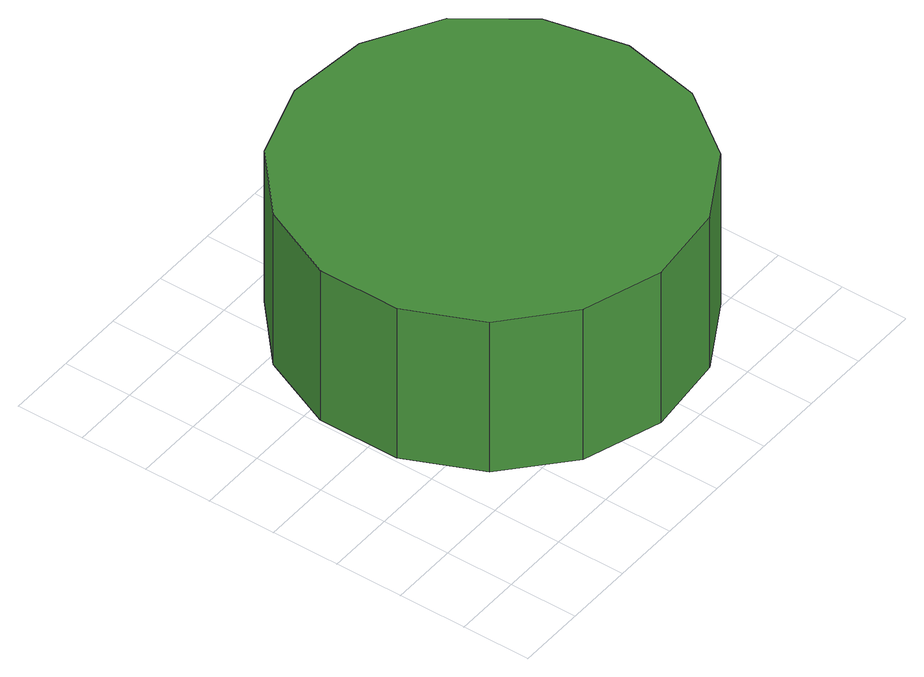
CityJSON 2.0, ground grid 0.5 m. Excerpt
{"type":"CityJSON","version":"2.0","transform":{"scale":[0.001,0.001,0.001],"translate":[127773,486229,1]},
"CityObjects":{
"tree1":{"type":"SolitaryVegetationObject","attributes":{"function":"something"},"geometry":[{"type":"MultiSurface","lod":"1","boundaries":[[[0,1,2,3,4,5,6,7,8,9,10,11,12,13,14]],[[15,16,17,18,19,20,21,22,23,24,25,26,27,28,29]],[[0,29,28,1]],[[1,28,27,2]],[[2,27,26,3]],[[3,26,25,4]],[[4,25,24,5]],[[5,24,23,6]],[[6,23,22,7]],[[7,22,21,8]],[[8,21,20,9]],[[9,20,19,10]],[[10,19,18,11]],[[11,18,17,12]],[[12,17,16,13]],[[13,16,15,14]],[[14,15,29,0]]]}]}
},
"vertices":[
[3396,1595,1294],[3271,2184,1294],[2917,2672,1294],[2396,2973,1294],[1797,3036,1294],[1224,2850,1294],[776,2447,1294],[531,1896,1294],[531,1294,1294],[776,744,1294],[1224,341,1294],[1797,155,1294],[2396,218,1294],[2917,519,1294],[3271,1006,1294],[3271,1006,24],[2917,519,24],[2396,218,24],[1797,155,24],[1224,341,24],[776,744,24],[531,1294,24],[531,1896,24],[776,2447,24],[1224,2850,24],[1797,3036,24],[2396,2973,24],[2917,2672,24],[3271,2184,24],[3396,1595,24]
]}
